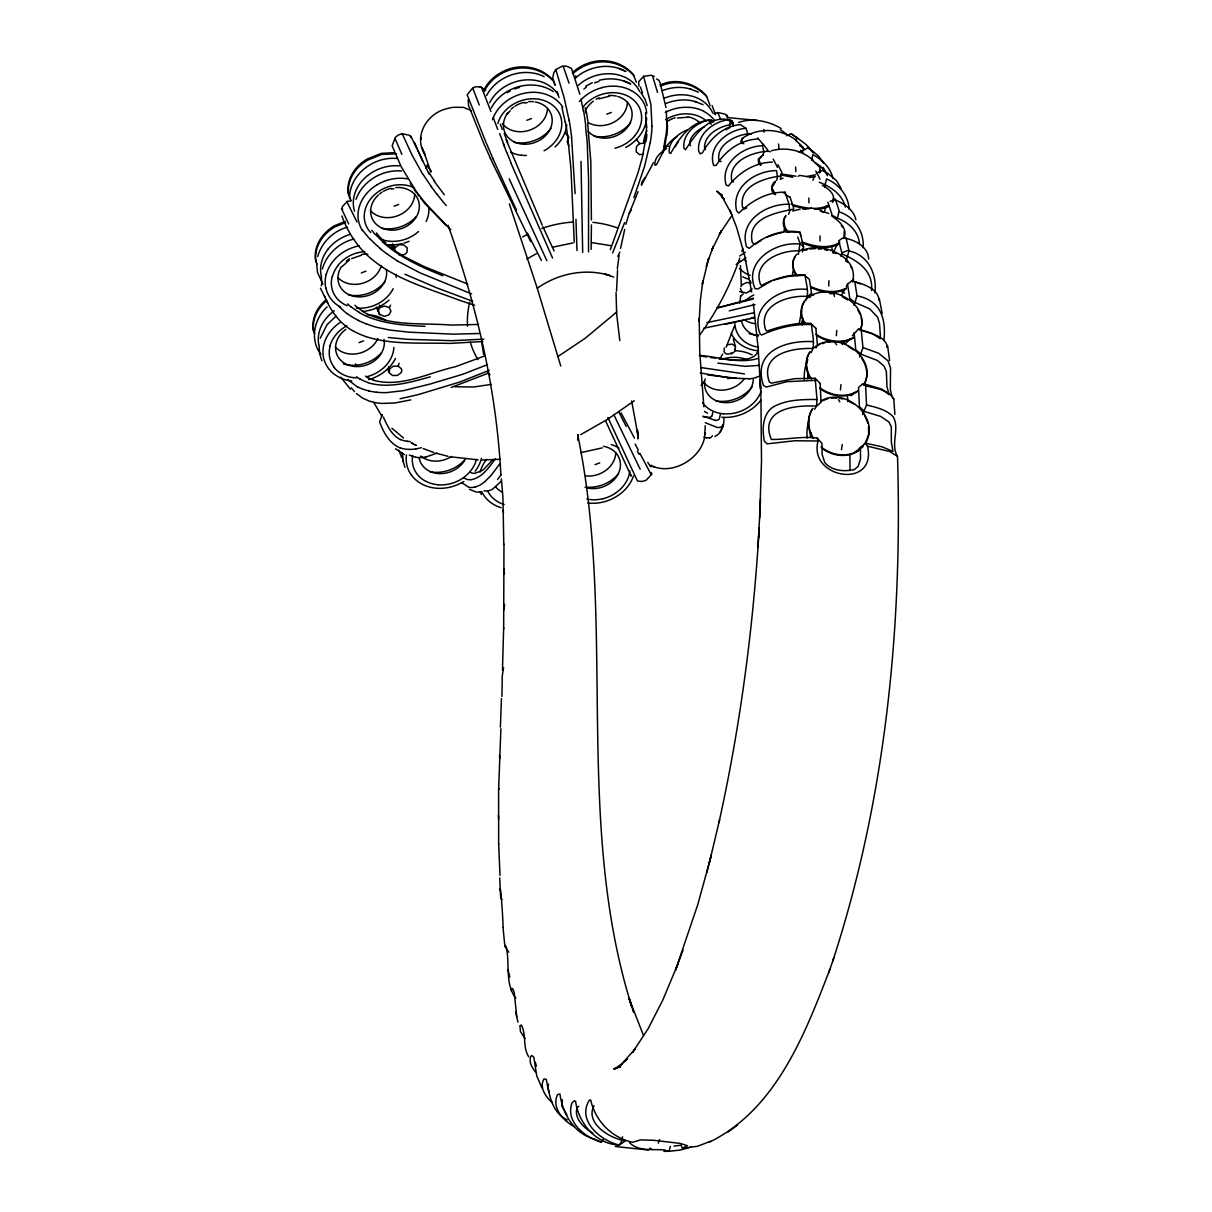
<?xml version="1.0" encoding="UTF-8"?>
<svg xmlns="http://www.w3.org/2000/svg" width="1212" height="1212" viewBox="0 0 1212 1212"><rect width="100%" height="100%" fill="white"/><g stroke="black" fill="none" stroke-linecap="round" stroke-linejoin="round"><path stroke-width="1.5" d="M667.07 125.745L666.994 120.412M712.732 412.444L712.186 415.595M720.61 413.625L719.292 418.958A56.964 14.514 45.1 0 1 715.398 420.428M500.026 875.458L498.647 843.764M820.039 241.036L820.069 235.916M646.42 127.184L645.587 112.761M503.965 544.188L503.662 629.028M591.411 220.008L590.82 161.635L587.714 123.836M607.894 417.458L637.436 480.997L641.951 481.482L646.011 480.331L651.662 474.331L651.495 472.695M395.263 251.717L394.309 245.809M741.305 285.229L740.441 265.519M807.768 378.901L807.843 373.341L808.237 378.341M666.691 122.806L666.342 110.989M802.314 252.005L803.601 247.066L800.011 232.265C781.907 228.265 762.939 236.81 749.183 248.354L746.592 246.763C738.456 221.038 766.363 203.555 789.042 204.267L789.709 211.024L788.679 214.342M498.647 844.416L498.617 789.588L500.889 728.76M711.717 122.503L711.141 120.124C691.158 120.473 679.19 138.047 670.584 153.621L669.206 152.576C668.206 141.713 678.432 133.229 687.674 129.745M704.687 436.32L705.248 425.73M503.647 627.68L502.465 670.145M803.571 248.521L799.617 250.929C781.179 249.657 751.713 261.898 760.636 284.714L761.803 285.274C774.695 278.472 789.163 274.23 804.026 274.806L809.358 279.336L810.464 286.365L811.54 293.501L807.404 296.44C788.27 294.88 756.985 305.182 765.787 330.073L766.863 331.073C780.725 326.437 795.602 322.407 810.677 323.422L811.707 324.634C811.737 333.845 816.009 344.178 811.086 352.662M501.359 478.907L502.935 497.314L503.783 544.143M810.404 432.442L810.328 434.926A20.831 6.09 -83.5 0 0 810.343 437.32M724.261 347.935L724.064 351.844L725.427 353.389L727.367 354.192L731.957 353.556L734.002 352.101L735.29 350.329L735.426 346.42L733.336 339.057M759.666 518.191L761.5 460.984L760.924 397.672M852.248 335.754L858.52 329.058C868.353 333.679 884.745 334.527 887.487 347.117L886.669 347.162M500.389 727.155L501.45 698.597M828.735 285.956L828.932 280.714M651.965 126.472L650.905 104.444L643.617 76.356L651.071 75.235L654.222 76.507M760.121 508.51L760.515 498.889M760.363 502.95L757.97 547.506L759.167 527.917L758.591 537.689M577.957 434.714L577.7 440.168M422.352 148.016L424.988 154.818C412.837 135.911 427.518 112.489 447.804 108.474A26.8 17.271 -25.8 0 1 453.409 107.307L463.332 107.353L471.423 110.656M588.517 251.884L588.593 180.133L587.396 147.652M350.98 200.874L347.253 201.404L347.193 202.328L356.979 222.008M758.136 544.779C751.864 638.224 739.199 731.321 718.898 822.766M863.535 385.264C879.897 357.479 835.098 327.376 813.131 348.526C793.178 347.662 759.757 353.48 769.211 381.719L771.241 383.174L794.633 378.689L815.146 378.265L816.994 399.49L816.524 406.156L814.646 409.232M836.356 335.709L836.734 330.437M591.123 249.399L591.426 224.902M879.17 300.591C878.079 287.895 862.141 283.714 851.778 280.851L847.521 284.108L846.294 286.547M349.571 198.586C349.132 174.467 374.023 156.136 396.991 158.499M802.647 324.513L803.177 318.726M651.253 466.468L651.117 465.06M646.041 141.577L646.314 138.607M799.329 322.74L801.723 310.833M820.266 172.074L819.918 167.453L815.115 162.817M833.401 200.798L833.371 197.98M840.431 389.87L840.992 384.659M840.84 256.262L841.84 252.838L838.734 240.749L842.81 237.976C853.566 238.931 868.489 246.551 868.625 259.02M666.418 136.047L664.464 149.167M503.965 609.803L504.601 604.379M739.774 303.182L740.653 295.955M617.317 268.776L619.09 255.474M622.544 1136.735L622.074 1140.401L619.347 1145.052C596.198 1144.264 578.594 1123.479 575.594 1101.36L574.427 1100.678L572.049 1102.859C565.065 1121.948 584.926 1137.447 601.319 1142.143L603.273 1139.492M645.39 140.759L642.315 157.439L637.891 173.149L610.363 249.657M704.884 434.729L705.172 432.729M841.492 449.667L842.249 444.592M665.464 137.38L663.979 146.47M321.331 285.85L321.831 282.623M617.575 270.215L616.529 291.138M792.572 274.109L793.163 270.564M729.397 128.169L730.412 120.155C709.384 114.186 695.021 134.805 685.477 149.833L683.916 148.061C682.356 133.956 695.809 123.033 708.475 120.049L713.686 122.094M650.208 142.622L644.602 166.317L633.891 197.601M579.866 94.263L571.428 68.311L566.186 66.099L562.565 66.039L555.823 69.569L564.231 98.127L569.14 120.488M498.617 789.588L499.011 788.527M637.785 436.714L638.179 434.85L637.906 438.668L637.482 430.26L637.906 438.668M758.47 349.571L757.273 352.904M468.165 99.702L468.468 105.232L484.558 145.364M719.61 819.706L709.914 860.444L697.764 904.652L675.538 970.115L683.053 950.102M669.539 1150.855L663.934 1151.355L669.13 1151.279L670.281 1146.4M783.725 231.977L784.861 227.295L783.664 220.008L785.937 215.463M706.263 266.625L708.672 258.353L702.339 284.259L702.899 280.942L700.324 300.303L699.142 321.695L699.218 318.635L699.778 352.616L703.839 406.717M763.075 155.166L763.893 151.848L762.53 145.743C742.82 146.258 719.852 163.241 726.094 184.891L728.397 186.012C739.062 172.422 754.652 162.453 772.408 162.135M859.475 243.536C858.429 231.356 848.339 222.19 837.371 218.205L838.931 211.827C854.49 216.63 864.307 231.598 863.186 247.672M704.384 438.365C699.824 459.439 671.509 475.619 651.601 465.681M811.495 160.196L812.873 154.651C822.221 159.605 830.447 167.786 832.977 178.331M795.905 140.834L796.754 137.517L791.027 133.668L786.633 135.759M846.021 237.794L849.006 250.929L846.021 261.186M709.111 863.565L711.277 855.005L706.778 872.579M854.778 281.472L857.005 295.849L854.036 305.394M824.569 186.936L826.584 178.906C838.825 184.209 848.521 195.586 849.142 209.297M776.619 180.346L777.528 177.103L776.513 170.619C755.394 170.574 730.775 187.39 736.654 210.873L738.775 213.145C751.107 201.147 766.984 191.738 785.103 192.208L789.042 204.267M780.27 179.24L781.179 175.937C764.439 177.922 738.547 185.815 742.562 207.176L744.062 209.04L746.683 208.01M379.765 314.802L378.053 311.136L378.583 309.227L380.083 307.5L384.689 306.045L389.31 307.575L390.961 311.257L388.976 314.878L384.234 316.377L379.008 313.938L378.386 309.302M387.552 368.751L389.294 372.811L392.521 375.493L397.4 375.462L401.187 372.629L401.823 370.63L401.43 368.812L398.248 366.115L399.066 363.206M844.052 238.385L844.188 231.431M852.945 281.214L853.596 278.987M861.293 330.482L862.944 347.571L859.656 356.995M741.88 251.535L742.804 248.339M625.862 224.281L629.21 213.176L631.422 209.525M844.476 236.855C847.203 227.629 838.416 220.675 831.78 215.994M809.131 419.746L808.313 422.473A15.453 4.651 -83.1 0 0 807.222 438.047M714.928 436.426C721.504 433.381 724.352 425.291 723.852 418.443M674.887 147.167L678.235 141.668M860.914 329.058L862.02 324.24L861.262 317.211M624.695 229.462L620.559 248.354M858.52 449.197L865.277 443.153L882.154 446.819L893.017 451.47L891.35 442.335L891.305 426.715L888.911 421.958L880.488 416.352L864.504 411.504L859.399 406.581A505.131 135.093 -84.1 0 0 858.505 387.492L863.096 383.553L865.641 385.795L866.535 405.02L862.626 414.595M398.248 366.115L393.233 366.251L389.597 368.978L389.294 372.811M317.695 256.505C321.604 242.385 333.391 230.992 347.465 227.129M322.377 269.003C326.422 254.202 339.148 242.718 353.889 239.022M832.75 961.101C885.73 798.905 902.637 626.377 897.501 456.379L889.653 451.515L867.565 446.198L865.277 443.153M812.934 180.224L814.009 176.997M734.396 326.27L726.109 347.253M824.569 211.07L826.236 206.161M707.641 261.898L713.217 246.733L711.686 250.308L721.488 230.522L719.352 234.234L732.321 214.903M709.096 1142.28C775.847 1109.934 804.859 1034.412 829.856 969.403M828.69 972.751L833.856 957.874M739.744 258.156C730.397 285.562 716.837 311.484 699.824 334.906M658.267 1143.219L659.555 1139.568M798.375 254.368L799.996 243.294L797.708 237.007M624.65 222.538L612.621 252.975M320.195 338.284L327.028 324.68L336.103 316.074M807.798 359.706L805.222 367.448A15.423 4.696 -82.6 0 0 804.313 379.447M678.099 963.479L662.843 999.961L648.299 1028.443L632.482 1052.531L634.952 1049.259L619.347 1066.454L627.543 1058.576L624.528 1061.485M382.356 414.504L379.583 421.731C383.31 432.154 389.37 443.592 400.218 447.94M805.692 300.515C809.783 292.592 805.813 283.472 805.132 275.169L804.026 274.806M809.798 297.652L811.54 293.501M802.526 151.303C806.434 147.243 797.496 143.41 796.178 140.244C780.831 128.184 757.53 126.896 741.699 138.88L741.426 141.319L743.835 143.819M720.049 432.26L723.458 424.245M356.025 199.283C362.6 180.921 382.477 169.286 401.672 170.998M864.55 383.628C868.746 375.538 866.731 365.676 861.793 358.404M860.399 330.194C869.837 304.439 833.053 283.866 811.722 295.198M852.49 281.972C859.732 256.777 822.509 241.279 802.586 250.414M837.083 244.582L833.038 253.126M629.316 213.282L638.057 191.572M617.787 256.429L619.771 252.172M503.556 667.645L502.268 675.796L501.95 696.521M816.055 347.92L817.433 345.132A504.616 134.986 -84.1 0 0 815.843 328.27M832.462 202.404C836.81 195.026 828.114 188.39 822.342 185.315M425.654 168.12L427.321 164.893M845.067 288.956L841.401 295.38M389.31 307.575L390.582 305.166M722.64 354.071L719.701 359.267M865.641 385.795C875.412 388.401 888.048 389.597 893.774 398.884L892.547 398.384M562.323 1099.738L561.777 1106.026L566.898 1114.858M723.185 424.882L721.943 426.442A65.645 15.998 46.8 0 1 717.004 427.397L705.278 422.7M809.813 352.268C804.541 359.737 805.586 369.69 809.616 377.462M819.357 172.937L820.16 169.953M810.04 351.828C804.359 360.07 806.101 371.266 811.555 379.144M864.732 444.44L868.625 434.457L868.534 426.169M804.268 301.864C799.996 307.878 800.344 316.074 803.829 322.362M812.843 408.414C806.904 417.11 807.798 428.897 813.07 437.668M812.601 408.747C806.586 417.398 807.328 429.412 812.767 438.123M864.959 444.107C881.76 418.458 845.703 385.795 820.706 401.127M555.823 69.569L553.808 72.765L552.733 78.038L554.884 85.022M486.557 95.657C496.905 75.72 523.978 66.433 544.143 76.674M491.224 108.171C502.344 86.507 532.841 78.007 553.263 91.551M795.405 256.399C791.315 261.731 792.103 269.246 795.739 274.594M785.755 216.145C781.785 220.675 783.013 227.432 786.694 231.719M739.578 291.577L746.35 293.001L750.667 290.789L752.061 288.789M495.299 458.803C489.042 467.377 482.149 477.846 470.877 479.755M499.768 463.878L491.133 475.346L484.77 481.755M740.835 286.653L742.244 284.668L746.713 282.441L750.925 283.335L750.455 280.926M850.4 338.693L845.309 343.814L843.522 342.375M653.435 162.711L641.406 185.194L641.86 182.33L644.996 177.603M501.359 474.543L497.526 479.528M742.138 139.728L741.108 140.956L741.714 143.546M492.057 460.53L483.012 470.104L474.771 473.422M594.047 1105.662C584.684 1123.191 610.166 1138.871 625.498 1140.81L619.347 1145.052C600.561 1140.886 576.367 1120.342 589.486 1100.057L590.729 1100.132C595.456 1120.994 611.515 1137.689 632.619 1142.28L640.557 1139.886L653.571 1140.28L680.265 1143.416L687.371 1145.688L682.417 1148.249L681.22 1145.491M395.324 247.581L398.793 244.733L403.657 244.839L407.202 247.854L407.096 251.975L405.823 253.641L403.672 254.823L398.657 254.702M548.627 1084.134L547.612 1086.573L549.036 1091.709M783.997 193.587L785.103 192.208M797.011 254.111C790.981 259.792 792.118 269.958 797.557 275.594M701.112 385.461L704.43 381.553M342.572 266.125L349.556 259.838M501.48 480.997L492.966 488.86A65.645 23.513 -74.5 0 1 485.967 491.027L484.027 490.815M854.566 392.415L851.324 395.597L848.552 394.567M506.874 114.428L510.252 110.731M861.611 447.955L863.368 446.167M327.134 306.924C314.09 318.483 309.575 340.042 320.922 354.283M616.741 311.984L585.26 338.224L558.05 356.479M775.438 181.239C771.09 183.921 770.347 190.648 774.074 194.132M578.806 1106.298L577.094 1107.707C573.564 1118.449 584.351 1128.266 592.865 1133.205M622.392 1063.53L614.499 1068.939L618.529 1067.196L613.62 1068.939L617.832 1067.545M643.617 76.356L638.618 81.734L639.012 86.188M643.845 141.122L644.239 143.137L639.663 143.622L637.633 145.182L636.361 147.167L636.209 151.788L639.375 154.575L643.466 154.409M347.253 201.404L342.238 206.767L342.435 210.04M575.336 78.083C588.411 66.418 608.742 62.494 624.528 70.841M634.27 400.763L607.894 419.125L580.684 434.653M775.21 182.194L771.832 187.496L775.574 194.814M854.672 452.227L857.566 450.106M676.857 136.926C665.903 142.637 662.176 154.848 656.343 164.756L654.98 165.256C653.904 157.939 661.04 152.106 666.494 148.561M728.124 1131.993L732.245 1128.978M732.987 1128.417L737.078 1125.433M839.749 242.385C828.478 249.566 813.888 246.354 802.102 242.036M761 240.461L755.273 244.203L752.44 242.915C746.047 218.266 776.21 212.524 793.512 209.191M798.178 176.361L799.632 175.346L808.056 176.77M537.386 288.183C557.262 274.003 583.472 268.382 607.227 274.76L604.833 274.063L610.333 275.685M745.244 252.293L739.714 255.99M746.047 257.914L736.154 264.337M859.414 449.834C847.961 458.151 831.538 455.591 821.054 446.895M809.601 296.364C800.268 301.909 799.041 315.635 805.586 323.771M737.82 263.019L740.487 261.262M858.263 390.597C846.673 398.475 830.69 395.748 819.903 387.779M805.147 149.53L807.631 147.94L812.57 150.97L818.979 156.545L823.599 163.12M859.096 450.288C848.627 457.969 833.447 456.606 823.251 449.152M763.378 154.5L758.454 158.999L760.878 164.65M526.765 259.08L536.431 253.656M854.142 337.042C842.355 344.284 826.887 341.42 815.782 334.224M828.705 205.192C816.994 211.07 803.041 207.676 791.057 204.207M857.96 391.173C846.415 399.142 830.326 396.475 819.6 388.355M846.491 287.971C835.356 294.001 821.812 291.577 810.752 286.593M853.854 337.724C843.082 344.511 828.675 342.708 818.145 336.436M488.694 373.023L451.258 387.431M585.805 86.173L592.32 82.704M761.59 156.545L758.257 160.014L758.788 163.62L760.742 165.423M704.475 126.609C697.657 130.078 689.325 136.123 689.643 144.622L690.734 145.773M815.661 174.816L807.222 176.422M489.269 370.311L459.893 381.992L418.034 394.673L400.081 398.748M820.479 401.475L828.235 398.551M738.593 122.488C752.076 117.488 769.075 121.155 781.164 128.517M351.647 258.626L361.373 255.247M846.218 288.759C835.219 294.774 821.281 292.834 810.555 287.199M710.702 1141.204L697.461 1146.294L682.417 1148.249M771.18 281.093L757.909 288.91L755.076 288.729C743.289 261.883 775.074 241.4 799.269 244.006M817.327 345.481L819.691 344.39M760.272 375.735L755.803 377.523M816.343 173.225L822.448 170.422L827.811 173.346L836.447 180.558L841.022 188.254M436.82 453.197L426.276 456.894M487.466 364.63L463.09 374.175L430.457 383.946L403.505 390.658L386.249 392.643A71.72 40.723 -24.2 0 1 376.25 392.173M743.244 138.274L741.699 138.88M839.325 243.915C827.644 249.778 813.434 248.021 801.905 242.703M811.495 295.713L813.797 294.743M767.302 236.931L777.271 233.658M659.995 85.188C675.614 77.326 694.87 82.977 706.293 95.566L710.096 105.52M660.419 86.31C676.038 78.447 695.294 84.098 706.717 96.687M345.147 221.478L334.603 225.705A37.814 31.679 -20.5 0 0 315.635 260.747L316.983 264.065M345.556 222.599L335.012 226.826A37.814 31.679 -20.5 0 0 316.044 261.868M841.84 252.838L848.37 250.278M830.099 201.313L834.947 199.783C843.916 203.586 853.793 209.57 855.884 219.872M526.856 120.291L531.477 118.549M606.742 114.201L611.378 112.443M394.021 206.207L398.642 204.449M361.312 272.942L365.933 271.185M358.994 342.648L363.615 340.89M753.546 298.152L716.868 308.03L753.122 299.091M727.927 378.72L731.018 377.553M595.092 464.635L599.728 462.878M485.164 355.767L455.53 366.691C429.033 372.463 401.066 388.173 373.22 380.159M758.439 358.328C739.168 364.342 718.671 356.722 699.309 355.404M792.724 210.994L800.072 209.191M773.483 280.154L788.103 276.442L805.132 275.169M599.122 98.793L609.591 96.157M475.089 487.118L479.346 485.451A71.72 27.785 -74.3 0 0 484.785 481.588M713.989 113.837L717.807 112.564L724.837 113.989L727.033 116.291M411.429 137.547L409.217 135.214L402.187 133.729L398.354 134.986L395.43 137.229L392.127 145.788L401.127 166.605L416.004 191.072A65.645 16.059 46.8 0 0 426.306 204.146L448.758 227.75M662.903 90.415C671.872 87.067 682.129 86.234 691.294 89.355M665.812 103.49C675.311 99.793 686.204 98.49 695.961 101.869M822.13 343.678L824.948 342.784M749.819 318.589L753.925 317.302M690.825 1147.158L680.523 1150.006L669.13 1151.279M552.46 247.233L573.109 242.9M780.786 178.921L783.043 178.27M844.688 292.956L842.052 292.016M800.268 151.379L803.904 150.318M754.985 304.606L729.291 310.833M754.576 317.771L703.702 328.225M430.305 376.841C410.262 382.356 388.552 388.9 367.842 382.674M730.412 120.155L732.275 121.245L733.336 125.594L732.275 121.245L727.776 119.746C712.792 122.139 696.915 134.456 698.642 151L700.097 153.818L702.384 152.939C710.202 138.456 723.291 126.215 740.32 124.594L746.016 128.305L747.774 133.911L751.213 134.093M828.326 206.843L819.842 209.297L814.6 209.191M753.819 312.787L706.808 322.65M744.229 320.104L747.107 319.347M602.273 447.879L580.866 452.637M410.762 399.915L394.854 402.99L381.704 403.445A65.645 35.784 -25.3 0 1 368.933 400.93L362.6 398.097L356.464 393.552M738.153 321.559L742.714 320.468M810.207 208.449L811.676 208.116M599.334 80.28C609.818 77.553 621.165 78.825 630.71 83.976L623.604 80.992M809.389 177.573L815.343 176.573M725.185 324.271L736.29 321.953M391.521 189.148L393.885 188.678M491.436 384.386L473.377 386.992L454.53 386.719M524.584 103.081L527.341 102.535M759.5 365.357L745.304 366.327L717.868 363.115M620.514 1066.787L617.287 1067.408L620.165 1066.893M778.74 233.28L781.74 232.689M746.016 128.305C728.23 129.517 707.141 146.061 713.671 165.438L716.14 165.393C725.215 150.985 739.881 139.956 757.333 139.047M804.647 250.217L807.01 249.793M771.226 150.818C785.8 146.728 802.147 150.121 813.343 160.469M709.974 417.398L703.263 416.807M482.77 341.511L449.758 343.42C421.943 342.451 393.006 345.238 366.039 336.648M677.402 118.034L687.598 117.216M681.008 1145.234L674.023 1146.082M747.774 133.911C734.699 135.365 714.868 145.728 719.277 161.378L721.064 161.514M767.423 151.333C751.637 152.076 727.639 161.802 731.851 180.982L733.502 181.997M809.752 248.99L815.373 248.611M415.898 448.985L409.626 449.516M483.8 339.148L452.121 340.693L407.414 339.315L388.31 337.497M480.528 492.042L476.089 491.996L469.498 489.36M727.548 344.708L732.29 344.102L735.426 346.42M786.285 232.068L798.39 231.977M728.2 128.669L726.67 128.624L726.458 130.017M500.45 459.272L482.24 459.984M749.016 378.765L730.457 378.068L700.278 372.948M808.722 208.782L802.783 209.085M479.301 333.497L452.879 334.164L408.792 332.149L389.916 330.073L376.78 327.331A71.72 38.557 2.7 0 1 366.312 323.846M394.294 152.697L381.371 153.348L367.312 158.969A37.814 31.679 -20.5 0 0 348.344 194.011L351.056 200.662M396.566 153.727L381.78 154.454L367.736 160.09A37.814 31.679 -20.5 0 0 348.768 195.132M478.498 324.452L451.455 325.089C422.488 322.695 390.476 326.922 363.933 312.181M831.114 398.021L836.841 398.142M807.343 289.486C781.998 286.168 748.971 305.106 760.091 333.951L761.59 335.042C777.059 327.952 794.33 323.649 811.707 324.634M827.781 342.284L830.644 342.178M709.384 437.82L706.46 437.699M813.343 341.663C786.573 339.981 751.758 350.965 763.469 385.461L766.378 387.067L786.77 381.689L816.085 380.326M798.875 152.303L800.329 152.288M796.072 176.24L780.892 173.907M816.994 399.49C802.102 399.46 786.164 399.551 772.892 407.141C762.287 414.519 762.106 429.73 764.348 441.198L767.06 443.85L794.845 440.744L818.039 441.017C807.995 478.679 877.124 489.89 867.565 446.198M818.221 249.021L821.327 249.051M490.936 111.413L481.482 87.34L476.331 86.628L472.801 87.809L467.181 94.794L486.27 143.183M665.1 1149.976C653.223 1148.87 638.709 1151.885 629.467 1142.658M410.232 441.532L407.05 441.38M736.805 378.386L707.52 374.902M860.459 447.395L860.55 458.742L858.187 466.317L854.308 469.605C844.325 471.832 831.705 470.953 824.781 462.529L822.1 454.379L822.024 443.456L817.236 438.108C801.95 436.032 786.285 439.698 771.317 439.441C758.712 408.792 795.829 404.778 816.524 406.156L821.009 402.369A508.192 135.759 -84.1 0 0 820.145 383.371M648.284 1150.036L615.302 1146.491M478.225 459.863L450.213 456.757M897.501 456.379C890.017 444.456 900.213 428.593 893.123 416.67C886.199 409.474 875.882 407.247 866.535 405.02M591.547 242.582L610.893 245.672M425.139 326.361C402.732 325.331 379.189 323.801 359.191 312.59M715.338 420.352L702.99 416.155M744.471 373.917L700.672 367.524M727.109 117.519L757.076 120.427M376.174 392.264L368.63 391.022M710.429 357.479L715.428 358.146M718.761 358.585C730.26 359.661 743.214 362.509 753.849 356.434A50.798 21.074 22 0 0 757.303 352.904M701.278 356.176L706.763 356.964M830.584 293.228L833.614 293.713M792.784 177.285L780.695 174.922M839.931 398.339L842.931 398.93M805.753 208.752L793.724 206.04M415.761 457.318L409.323 455.121M863.096 383.553L881.806 389.113L889.078 394.612L886.972 386.87L886.381 371.478L883.972 366.039L877.352 360.434L861.02 354.222L855.748 349.632A500.95 134.184 -84.1 0 0 854.096 332.694M820.145 247.99L821.615 248.324M448.092 456.333L435.956 453.152M858.52 329.058L871.958 333.406L880.124 338.709M862.944 347.571L878.564 353.207L888.002 360.858L890.547 367.978L890.335 389.703L892.002 396.809M824.357 249.49L827.326 250.339M857.005 295.849C880.427 300.212 886.396 318.544 883.851 340.375M767.135 150.879L770.12 151.788M474.665 305.318L459.09 300.137C432.911 290.153 405.278 282.305 381.674 266.655M851.778 280.851L860.475 283.896M820.024 210.615L828.856 213.479M472.619 301.273L436.244 287.668L404.914 274.215M433.881 452.515L423.139 448.531M607.818 274.942L613.681 277.139M595.592 1139.431C574.185 1134.235 562.807 1114.283 559.899 1093.891L557.505 1094.603C551.43 1107.647 563.125 1120.842 574.23 1126.569M471.619 293.91L419.958 272.821L397.188 260.868M849.006 250.929C868.459 255.111 877.17 274.276 874.912 292.789M690.143 88.915L698.37 92.173M694.809 101.414L703.036 104.671M366.206 323.937L358.313 320.529M467.817 284.108L423.897 266.458L404.353 256.717M404.369 454.606L395.491 448.758M442.804 275.73C421.367 267.125 399.733 257.474 382.431 241.794M618.938 68.493L626.028 71.478M833.174 252.384L835.992 253.581M848.536 401.217L854.066 404.05M719.443 193.784L722.443 195.132M819.236 182.224C830.659 186.648 842.385 194.344 845.34 207.07M820.751 211.146L823.584 212.464M802.95 147.516L799.602 145.455M842.31 296.834L847.673 299.879M727.776 119.746L732.684 122.382L729.988 124.745C718.595 126.851 704.46 134.79 704.505 147.743L705.535 149.682M400.505 439.638C391.597 435.335 387.264 425.579 383.356 417.064M413.095 443.774L411.156 442.744L416.322 445.455L414.383 444.44M848.203 346.48L853.445 349.768M653.101 466.438L654.01 466.923M656.616 79.007L658.858 80.234L660.146 83.067L665.979 107.52M357.495 387.007L347.556 379.462M711.141 120.124L713.05 121.2M831.614 214.948L837.371 218.205M469.892 472.044L471.377 472.816A55.373 21.225 -76 0 0 474.786 473.347M813.07 161.135L820.539 166.377L826.902 173.77M352.48 330.588C340.224 323.725 331.543 311.893 325.907 299.243M721.079 194.375L718.11 192.572L721.11 194.541M403.248 256.096L394.885 250.626M360.176 379.295L356.586 376.796M367.751 377.659L365.509 376.159M567.216 1119.903C551.384 1112.252 549.415 1094.451 546.233 1079.362L543.976 1078.892C538.901 1087.255 545.93 1097.375 552.52 1102.708M796.754 137.517L806.238 144.667L811.813 151.409M785.406 194.511L789.633 197.283M841.734 253.793C857.566 260.519 873.458 270.655 871.549 290.501M463.711 477.725L466.12 479.073A64.63 25.043 -73.5 0 0 470.907 479.604M480.255 86.703L485.8 90.506M791.027 133.668L798.011 138.713M829.387 292.971L830.781 293.971M403.46 437.941L391.961 428.29M780.483 129.729L786.315 133.987M387.522 254.384L380.28 248.778M717.807 112.564L720.761 119.564M346.768 313.575L338.678 306.288M799.996 145.379L804.117 148.773M392.521 248.884L387.204 244.597M719.655 193.481L716.777 191.178L721.337 195.132M633.785 75.644C620.499 60.297 597.592 57.752 580.457 68.084A37.814 31.679 -20.5 0 0 572.731 73.735M553.475 80.628C540.188 65.281 517.282 62.736 500.147 73.068A37.814 31.679 -20.5 0 0 483.649 90.612M351.268 307.257L347.586 303.939M358.267 308.302L354.919 305.272M731.078 352.753L731.957 353.556M448.425 227.492L450.758 229.613M788.542 232.34L784.694 227.159M446.183 225.432L425.079 203.752A56.964 14.983 45.4 0 1 423.109 201.237M810.677 323.422L815.827 328.285M350.45 389.188L340.814 377.235M461.696 482.543L468.408 487.103A74.053 28.27 -72.8 0 0 475.119 486.966M508.767 952.177L504.889 946.345L503.01 927.498M815.146 378.265L820.13 383.401M799.996 243.294L803.601 247.066M845.688 260.216L847.582 262.262M718.595 192.572L724.125 199.359L721.867 196.329L731.275 213.448L729.806 209.994L736.563 227.265L744.471 254.975L751.652 292.062M369.645 238.84L362.115 229.765M515.842 998.218C504.54 983.932 510.191 963.192 506.146 946.542L505.056 945.284L504.889 946.345M525.054 1038.487L520.463 1031.563L519.918 1025.746L521.387 1025.049C526.569 1034.775 522.448 1047.244 528.78 1056.879M446.304 205.585L444.38 203.389A71.72 18.528 48.5 0 1 437.047 194.208M380.432 237.931L376.432 232.916M375.144 234.477L371.751 230.341M402.187 133.729L411.989 154.954L422.655 174.164M351.283 387.84L354.434 391.552M431.26 171.286L427.76 166.695M444.319 194.768L434.017 181.058M835.326 343.132L836.644 344.784M636.558 139.441L639.663 143.622M564.959 132.608L568.913 137.335L567.125 141.653L568.867 145.864M650.132 465.908L647.753 462.408M436.865 194.208L431.169 186.693M841.355 225.583L842.643 227.311M535.356 1071.756C531.917 1067.666 528.659 1061.803 530.765 1056.394L531.765 1055.516L533.825 1057.182L536.719 1075.832L542.022 1088.058M503.556 512.434L502.722 510.161M502.041 899.607L500.677 897.35L499.708 877.912M857.854 310.333L860.475 314.711M416.519 192.859L414.216 189.572M640.875 92.566L645.117 99.46L647.178 105.626M479.634 491.739L481.482 494.451M750.137 290.001L750.667 290.789M378.053 311.136L376.326 307M412.141 186.406L413.156 187.966M381.78 416.064L373.766 402.399M708.475 120.049L711.171 124.306M650.268 472.862L639.845 453.243M355.48 363.858L356.919 366.221M410.262 183.36L411.171 184.86M322.907 284.153L317.483 272.397L316.665 263.64M850.748 266.382L851.96 268.413M541.431 260.504L527.387 232.992M428.169 172.043L410.807 136.077M327.725 302.985L320.422 288.138M428.351 172.831L429.154 174.27M414.443 142.425L417.17 148.394M348.647 223.902L341.466 208.479M634.437 438.062L621.074 412.837M637.376 451.243L639.042 454.333M838.568 399.627L839.749 401.899M546.854 260.656L509.207 178.891M626.256 426.533L618.665 411.625M712.126 105.596L715.534 114.701M635.194 444.062L638.285 450.182M401.748 457.727L398.824 450.167M613.711 414.443L640.178 469.241M530.659 241.582L490.269 158.211M605.742 421.215L631.21 476.18L630.361 473.983M726.836 114.928L727.988 117.715M516.418 210.009L492.89 158.636M643.496 1035.502L628.786 997.764L633.74 1012.384L632.558 1008.96M401.839 154.348L395.021 138.41M864.489 415.201L867.974 423.291M652.51 75.917L657.525 92.37M740.396 288.653L741.971 292.122M542.885 226.705L554.096 251.005M388.582 366.721L389.597 368.978M422.776 161.484L417.867 150.03M552.566 258.095L511.176 163.635M542.234 225.144L506.116 139.638M575.715 75.841L576.442 77.538M563.353 66.675L569.004 83.173M314.665 333.785L313.317 330.452A37.814 31.679 -20.5 0 1 325.998 299.803M506.722 152.576L503.238 143.713M509.813 977.054L507.934 969.539M479.225 104.929L472.938 88.627M324.468 295.88L325.119 297.576M636.315 82.28L633.376 74.538C620.089 59.176 597.168 56.646 580.048 66.963A37.814 31.679 -20.5 0 0 572.322 72.614M555.157 85.052L553.899 81.749C540.613 66.402 517.691 63.857 500.571 74.174A37.814 31.679 -20.5 0 0 484.073 91.733M497.723 129.411L493.299 117.715M502.268 129.457L500.329 124.139M424.018 152.288L430.881 172.149M536.416 1066.105L535.31 1062.182M509.358 203.904L537.174 287.986L560.747 366.024M628.786 997.764L631.725 1006.475C573.382 821.069 616.787 623.104 577.669 434.653M640.451 86.961L642.496 93.127M557.035 91.43L559.005 97.536M448.107 225.341C476.589 305.772 496.556 389.491 500.859 474.922M321.877 360.767L319.726 354.071L319.044 345.299M402.293 453.03L403.02 461.121L404.944 467.317M379.432 305.121L380.083 307.5M817.236 438.108L818.039 441.017M341.89 215.948C347.435 231.462 356.661 245.885 369.024 256.883A65.645 27.103 25.5 0 0 381.75 266.625M561.959 107.701L565.292 122.291M511.358 990.855L511.494 988.401L512.782 988.719L514.206 992.416L516.751 1016.595M483.649 354.48L481.422 340.845M393.445 249.021L392.627 243.809M515.645 1012.035L517.948 1022.186M631.664 400.96L637.648 433.714M581.063 99.263L583.411 111.368M879.306 298.849L882.23 313.62M800.011 232.265L800.647 235.552M585.169 107.701L586.169 113.201M831.75 247.309L832.114 249.217A16.104 4.939 -80.3 0 0 834.114 252.202M889.608 360.54L887.548 345.556M847.521 284.108L849.763 298.364L855.217 302.545L869.716 308.893L877.67 317.18L879.533 323.452L880.412 336.815M619.802 340.617L616.681 314.226L616.044 292.516M567.64 136.092L570.988 169.195L574.246 242.036M735.093 348.844L735.29 350.329M402.369 456.303L402.581 457.878M402.793 459.515L403.02 461.121M420.746 137.259L421.034 139.425M763.696 129.502L764.03 132.108M753.394 303.939L758.121 347.874L760.606 389.007L760.227 380.447M503.116 927.165C502.586 914.136 501.889 901.304 500.253 888.487L500.344 890.668M571.549 137.032L575.094 193.647M321.635 281.396L321.331 276.139M585.517 126.412L586.472 135.805M498.647 819.145L498.359 815.146M646.147 120.882L646.617 127.215M778.589 144.031L778.968 148.319M499.495 755.364L499.738 758.454M893.774 398.884L894.88 414.413M576.988 250.581L575.958 219.357M504.116 568.792L504.419 573.973M795.587 166.998L795.845 171.634M760.212 379.826L760.924 396.46M581.018 161.363L582.669 252.369M811.055 432.987L811.161 436.759M808.843 197.995L808.965 202.904M313.726 331.573A37.814 31.679 -20.5 0 1 326.407 300.909M489.996 374.781A103.914 87.052 -20.5 0 1 487.875 372.629M477.952 359.631A103.914 87.052 -20.5 0 1 470.286 342.163M467.514 326.164A103.914 87.052 -20.5 0 1 469.741 302.121M522.584 236.961A103.914 87.052 -20.5 0 1 527.235 234.537M541.779 228.432A103.914 87.052 -20.5 0 1 572.443 222.069M592.895 222.341A103.914 87.052 -20.5 0 1 617.029 227.78M651.177 466.302A56.964 2.909 64.5 0 1 650.299 466.241M651.617 474.24A65.645 2.515 66.1 0 1 650.465 473.301M712.126 415.549A50.798 12.877 43.6 0 1 710.05 417.473M711.292 437.138A74.053 16.074 48.3 0 1 709.505 437.956M712.353 435.653A74.053 16.074 48.3 0 1 712.08 436.214M706.581 437.85A71.72 15.271 46.9 0 1 703.717 437.108M755.924 377.599A71.72 27.497 25.8 0 1 749.152 378.871M667.479 125.26A64.63 22.71 -72.3 0 1 666.858 135.668M646.799 134.244A50.798 16.271 -76.8 0 1 646.557 138.38M646.511 127.063A56.964 19.422 -76 0 1 645.496 140.683M652.041 126.396A65.645 23.467 -74.5 0 1 650.283 142.592M666.994 122.488A74.053 26.906 -72.2 0 1 665.782 137.153M664.146 146.379A71.72 24.528 -72.8 0 1 662.858 152.576M586.396 111.943A64.63 10.953 87.2 0 1 588.032 122.836M565.337 122.003A56.964 8.696 83.8 0 1 567.716 135.926M569.185 120.306A65.645 11.317 85.1 0 1 571.61 136.926M583.593 110.58A74.053 13.499 87.2 0 1 585.744 125.851M586.608 135.593A71.72 11.393 86.8 0 1 587.547 147.591M507.661 142.501A64.63 2.651 68.2 0 1 504.207 133.396M490.527 158.499A56.964 3.378 64.8 0 1 484.952 145.985M493.102 158.908A65.645 2.56 66.1 0 1 486.663 143.895M504.601 146.349A74.053 2.06 68.2 0 1 499.662 133.593M511.343 163.62A71.72 3.727 67.8 0 1 507.07 153M434.714 181.315A64.63 16.029 48.9 0 1 428.927 172.468M422.079 199.98A56.964 14.983 45.4 0 1 420.625 198.162M419.246 196.374A56.964 14.983 45.4 0 1 417.943 194.632M431.623 186.83A74.053 17.438 49 0 1 423.185 174.467M382.916 241.733A64.63 27.149 27.7 0 1 375.659 234.507M386.037 243.157A55.373 24.634 25.9 0 1 380.81 237.931M380.629 248.718A74.053 30.239 27.9 0 1 370.039 238.855M397.309 260.777A71.72 30.755 27.2 0 1 387.658 254.323M359.54 312.408A64.63 34.3 3.4 0 1 351.616 307.151M364.191 312.06A55.373 30.391 1.1 0 1 358.51 308.212M366.1 336.603A65.645 34.027 1.2 0 1 352.54 330.558M358.57 320.392A74.053 38.557 3.7 0 1 347.026 313.499M368.054 382.462A64.63 36.421 -23.4 0 1 360.358 379.159M373.387 379.992A55.373 31.754 -26.1 0 1 367.887 377.553M368.796 390.84A74.053 41.087 -22.9 0 1 357.646 386.886M407.171 441.168A64.63 33.178 -49.9 0 1 400.566 439.547M426.291 456.848A65.645 32.088 -51.3 0 1 415.792 457.288M409.717 449.364A74.053 37.481 -49.2 0 1 400.263 447.864M421.276 447.667A71.72 36.951 -50.7 0 1 415.943 448.879M734.836 323.483A32.951 27.603 -20.5 0 0 748.152 343.905A33.057 27.694 -20.5 0 0 758.5 347.193M745.016 300.97A32.951 27.603 -20.5 0 1 753.849 294.94M731.215 333.482A38.784 32.482 -20.5 0 0 744.213 346.753A38.905 32.588 -20.5 0 0 758.288 350.844M740.547 296.228A38.784 32.482 -20.5 0 1 743.274 293.925M758.409 335.966A24.846 20.816 -20.5 0 1 741.547 321.044M749.167 333.694A33.057 27.694 -20.5 0 0 755.424 334.876A33.042 27.679 -20.5 0 0 758.682 335.027M755.576 323.695A24.846 20.816 -20.5 0 1 744.395 319.741M389.067 300.031A38.769 32.482 -20.5 0 1 370.054 310.166A38.905 32.588 -20.5 0 1 362.312 311.469M340.633 307.151A38.769 32.482 -20.5 0 1 325.876 287.956M396.127 274.397A33.057 27.694 -20.5 0 1 396.203 277.26M393.188 288.698A33.057 27.694 -20.5 0 1 356.373 308.03M347.193 305.742A33.057 27.694 -20.5 0 1 332.179 276.594M337.739 265.625A33.057 27.694 -20.5 0 1 358.04 252.626M325.74 287.85A38.905 32.588 -20.5 0 1 326.149 274.397M326.255 274.503A38.89 32.588 -20.5 0 1 332.755 261.671A38.769 32.482 -20.5 0 1 356.601 246.4A38.89 32.588 -20.5 0 1 359.237 245.763M332.391 276.578A33.042 27.679 -20.5 0 1 337.906 265.67M358.237 252.657A33.042 27.679 -20.5 0 1 364.812 251.551M386.34 269.67A24.846 20.816 -20.5 0 1 357.495 296.819A24.846 20.816 -20.5 0 1 341.602 266.428M346.359 261.11A24.846 20.816 -20.5 0 1 349.42 258.838M361.494 254.444A24.846 20.816 -20.5 0 1 367.842 254.338M409.095 241.309A38.769 32.482 -20.5 0 1 403.929 243.127M402.172 243.582A38.769 32.482 -20.5 0 1 387.931 244.703M362.509 230.598A38.769 32.482 -20.5 0 1 358.858 208.297A38.905 32.588 -20.5 0 1 376.508 185.118M376.508 185.148A38.769 32.482 -20.5 0 1 404.157 178.406A38.89 32.588 -20.5 0 1 407.868 178.906M428.851 207.888A32.951 27.603 -20.5 0 1 426.124 221.508M418.473 231.553A32.951 27.603 -20.5 0 1 380.492 239.097M370.675 232.522A32.951 27.603 -20.5 0 1 372.932 196.283A32.951 27.603 -20.5 0 1 414.08 187.633M395.839 187.542A24.846 20.816 -20.5 0 1 418.307 212.645A24.846 20.816 -20.5 0 1 382.083 228.114A24.846 20.816 -20.5 0 1 378.371 194.996M379.568 193.965A24.846 20.816 -20.5 0 1 382.144 192.102M383.507 191.284A24.846 20.816 -20.5 0 1 391.052 188.299M555.051 146.985A38.769 32.482 -20.5 0 0 565.777 129.957A38.89 32.572 -20.5 0 0 566.746 124.866M492.451 119.776A38.769 32.482 -20.5 0 1 508.298 99.884A38.905 32.588 -20.5 0 1 522.705 93.612A38.89 32.572 -20.5 0 1 538.022 92.521M538.158 92.612A38.769 32.482 -20.5 0 1 560.898 104.52A38.89 32.572 -20.5 0 1 562.807 107.217M497.874 123.488A33.042 27.679 -20.5 0 1 548.263 102.338A33.042 27.679 -20.5 0 1 546.839 149.121A33.057 27.694 -20.5 0 1 544.037 150.773M521.418 155.318A33.042 27.679 -20.5 0 1 510.388 151.985M526.387 155.469A33.057 27.694 -20.5 0 1 521.493 155.242M535.219 101.944A24.846 20.801 -20.5 0 1 550.157 129.139A24.846 20.801 -20.5 0 1 515.751 142.546A24.846 20.801 -20.5 0 1 508.025 112.549M511.206 109.095A24.846 20.801 -20.5 0 1 513.661 107.095M514.979 106.186A24.846 20.801 -20.5 0 1 523.887 102.384M528.674 101.626A24.846 20.801 -20.5 0 1 533.386 101.702M625.68 147.47A38.769 32.482 -20.5 0 0 639.3 136.183A38.89 32.572 -20.5 0 0 645.799 123.351A38.89 32.588 -20.5 0 0 646.693 118.246M579.321 101.581A38.769 32.482 -20.5 0 1 602.016 87.673M631.467 90.688A38.769 32.482 -20.5 0 1 646.223 109.898A38.89 32.588 -20.5 0 1 646.693 113.186M583.169 106.898A33.057 27.694 -20.5 0 1 622.862 94.097A33.057 27.694 -20.5 0 1 640.8 124.291A33.042 27.679 -20.5 0 1 635.285 135.199M635.255 135.244A33.057 27.694 -20.5 0 1 614.954 148.243M601.909 87.567A38.89 32.588 -20.5 0 1 631.376 90.582M617.832 96.49A24.846 20.801 -20.5 0 1 626.649 128.26A24.846 20.801 -20.5 0 1 588.062 131.35M585.532 110.277A24.846 20.801 -20.5 0 1 593.304 101.172M596.259 99.263A24.846 20.801 -20.5 0 1 599.183 97.824M608.56 95.536A24.846 20.801 -20.5 0 1 616.363 96.096M643.723 142.031A38.784 32.482 -20.5 0 1 644.496 137.32A38.905 32.588 -20.5 0 1 646.905 130.669M665.297 112.398A38.784 32.482 -20.5 0 1 689.779 107.444M665.63 119.67A32.936 27.588 -20.5 0 1 689.128 113.943A33.057 27.694 -20.5 0 1 706.081 120.67M689.946 107.368A38.905 32.588 -20.5 0 1 704.051 111.398M703.884 111.459A38.89 32.588 -20.5 0 1 714.338 120.291M667.797 121.139A24.846 20.801 -20.5 0 1 675.16 117.746M688.037 116.897A24.846 20.801 -20.5 0 1 700.491 123.518M748.94 279.275A38.769 32.482 -20.5 0 1 742.759 276.76M750.107 275.427A32.936 27.603 -20.5 0 1 739.471 268.443M746.107 261.171A24.846 20.801 -20.5 0 1 744.107 259.232M761.227 391.234A33.057 27.694 -20.5 0 1 747.077 408.065A32.936 27.588 -20.5 0 1 723.625 413.762M723.473 413.822A33.057 27.694 -20.5 0 1 702.566 402.884M760.848 400.248A38.89 32.572 -20.5 0 1 749.47 410.489A38.769 32.466 -20.5 0 1 721.837 417.231M707.566 413.216A38.89 32.572 -20.5 0 1 704.52 411.413M734.533 350.768A38.769 32.466 -20.5 0 1 738.063 350.935A38.905 32.588 -20.5 0 1 752.137 354.949M722.322 359.222A32.936 27.588 -20.5 0 1 746.607 359.57M753.273 379.598A24.846 20.816 -20.5 0 1 725.685 402.672A24.846 20.816 -20.5 0 1 705.172 378.901M633.543 475.846A38.799 32.512 -20.5 0 1 617.665 495.753A38.905 32.588 -20.5 0 1 587.775 503.025M615.135 493.39A32.936 27.588 -20.5 0 0 629.028 475.165A33.042 27.679 -20.5 0 0 629.861 470.832M602.879 498.708A32.936 27.588 -20.5 0 1 586.881 499.086M615.06 493.481A33.042 27.679 -20.5 0 1 602.818 498.799M611.242 444.531A33.042 27.679 -20.5 0 1 618.893 448.092M603.455 446.289A24.846 20.816 -20.5 0 1 618.65 472.953A24.846 20.816 -20.5 0 1 585.108 487.3M501.177 507.722A38.89 32.572 -20.5 0 1 494.511 504.95A38.769 32.466 -20.5 0 1 481.679 491.557M480.103 472.165A38.89 32.572 -20.5 0 1 486.603 459.318M504.162 504.48A33.042 27.679 -20.5 0 1 487.527 490.693M501.95 491.996A24.846 20.816 -20.5 0 1 495.466 486.618M463.817 481.452A38.799 32.512 -20.5 0 1 436.168 488.194A38.905 32.588 -20.5 0 1 422.064 484.164A38.89 32.588 -20.5 0 1 411.625 475.346M411.58 475.331A38.799 32.512 -20.5 0 1 406.459 454.864M476.437 459.333A33.057 27.694 -20.5 0 1 437.82 484.785M425.791 481.346A33.057 27.694 -20.5 0 1 412.686 455.5M437.956 484.739A33.057 27.694 -20.5 0 1 425.973 481.315M481.467 458.318A38.905 32.588 -20.5 0 1 475.18 471.21M465.029 459.621A24.846 20.816 -20.5 0 1 439.562 473.634A24.846 20.816 -20.5 0 1 419.185 458.166M395.506 358.419A38.769 32.482 -20.5 0 1 381.553 373.75A38.905 32.588 -20.5 0 1 368.66 379.629M351.722 381.007A38.769 32.482 -20.5 0 1 328.997 369.115A38.905 32.588 -20.5 0 1 323.437 357.161A38.89 32.572 -20.5 0 1 324.074 343.678A38.769 32.466 -20.5 0 1 340.42 322.256M386.022 320.513A38.769 32.482 -20.5 0 0 370.281 314.953A38.89 32.572 -20.5 0 0 367.221 314.726M393.87 347.405A33.042 27.679 -20.5 0 1 392.915 353.177A32.936 27.603 -20.5 0 1 366.812 376.705M353.556 377.659A33.042 27.679 -20.5 0 1 334.164 367.509M330.012 345.829A33.042 27.679 -20.5 0 1 346.829 325.831M334.345 367.463A33.057 27.694 -20.5 0 1 330.179 345.814M356.934 377.796A32.936 27.603 -20.5 0 1 353.707 377.568M384.022 339.375A24.846 20.816 -20.5 0 1 367.524 364.645A24.846 20.816 -20.5 0 1 338.193 357.025A24.846 20.816 -20.5 0 1 345.784 329.437M318.756 344.662A38.89 32.572 -20.5 0 1 319.407 331.179A38.769 32.466 -20.5 0 1 334.27 310.772M381.25 353.01A32.951 27.603 -20.5 0 1 343.254 363.888M377.871 338.451A24.846 20.816 -20.5 0 1 358.131 353.525A24.846 20.816 -20.5 0 1 335.451 347.086M430.093 471.801A33.057 27.694 -20.5 0 0 433.275 472.225A32.936 27.588 -20.5 0 0 456.772 466.499A33.042 27.679 -20.5 0 0 464.378 460.242M451.425 456.5A24.846 20.816 -20.5 0 1 420.746 456.06M618.332 473.892A32.936 27.588 -20.5 0 1 586.744 487.209M615.772 453A24.846 20.816 -20.5 0 1 585.835 475.952M752.091 386.825A33.042 27.679 -20.5 0 1 742.426 395.536A32.936 27.588 -20.5 0 1 731.048 400.308A33.042 27.679 -20.5 0 1 718.837 401.278A32.936 27.588 -20.5 0 1 715.762 400.824M744.032 379.189A24.846 20.816 -20.5 0 1 703.521 382.113M663.918 98.339A38.799 32.512 -20.5 0 1 685.113 94.93A38.905 32.588 -20.5 0 1 709.702 107.807A38.799 32.512 -20.5 0 1 712.777 113.11M668.585 146.304A24.846 20.801 -20.5 0 1 665.009 145.395M578.321 85.31A38.799 32.512 -20.5 0 1 597.334 75.159A38.905 32.588 -20.5 0 1 612.772 73.947A38.89 32.572 -20.5 0 1 626.771 78.174A38.799 32.512 -20.5 0 1 639.648 91.597M583.896 89.097A32.936 27.588 -20.5 0 1 586.32 87.249M594.486 82.901A32.936 27.588 -20.5 0 1 598.91 81.477M630.604 122.685A32.936 27.603 -20.5 0 1 594.092 136.198M627.437 101.702A24.846 20.801 -20.5 0 1 614.242 122.003A24.846 20.801 -20.5 0 1 588.835 122.973M489.663 102.717A38.799 32.512 -20.5 0 1 503.616 87.385A38.905 32.588 -20.5 0 1 533.507 80.098A38.799 32.512 -20.5 0 1 556.263 92.021M556.369 92.067A38.905 32.588 -20.5 0 1 558.293 94.809M507.267 92.763A33.057 27.694 -20.5 0 1 510.131 91.051M514.706 88.946A33.057 27.694 -20.5 0 1 519.524 87.446M551.005 128.396A32.951 27.603 -20.5 0 1 513.949 142.258M547.521 108.656A24.846 20.801 -20.5 0 1 529.432 130.245A24.846 20.801 -20.5 0 1 502.435 123.685M354.54 211.191A38.799 32.512 -20.5 0 1 354.162 195.783A38.905 32.588 -20.5 0 1 371.842 172.604A38.799 32.512 -20.5 0 1 399.505 165.862M416.125 216.766A33.042 27.679 -20.5 0 1 384.931 228.765A33.057 27.694 -20.5 0 1 381.841 228.31M414.686 194.571A24.846 20.816 -20.5 0 1 397.354 215.887A24.846 20.816 -20.5 0 1 370.478 210.646M321.18 275.457A38.905 32.588 -20.5 0 1 328.088 249.111M328.073 249.157A38.769 32.466 -20.5 0 1 350.132 234.401M390.961 245.082A38.769 32.466 -20.5 0 1 392.703 247.627M385.158 281.426A32.936 27.603 -20.5 0 1 364.933 294.38A33.057 27.694 -20.5 0 1 351.813 295.425A32.936 27.603 -20.5 0 1 348.647 294.94M381.341 265.473A24.846 20.816 -20.5 0 1 362.479 283.32A24.846 20.816 -20.5 0 1 337.936 277.578M841.946 341.329A468.014 126.987 -84.1 0 1 842.34 344.511M849.976 470.483A15.165 13.62 44.5 0 0 850.036 469.302A468.559 126.76 -84.2 0 0 849.854 454.636M801.889 320.892A476.24 128.79 -84.2 0 1 802.45 324.983M833.795 293.152A476.467 129.426 -84.1 0 1 834.432 296.485M847.446 396.324A473.968 128.411 -84.1 0 1 847.779 401.551M789.83 196.511A509.676 137.244 -83.8 0 1 793.739 208.388M800.556 150.212A513.418 150.97 -79.8 0 1 803.238 153.333M815.782 171.013A511.752 144.379 -82.1 0 1 820.024 179.224M827.826 202.207A507.676 136.956 -83.8 0 1 831.841 214.13M762.575 143.622A498.374 146.531 -79.8 0 1 767.757 150.061M777.862 164.68A508.919 143.455 -82.1 0 1 781.998 172.831M807.965 146.607A519.569 152.182 -79.5 0 1 813.282 153.091M757.636 137.88A501.389 148.924 -79.6 0 1 762.909 144.379M823.175 167.453A516.145 144.531 -82 0 1 827.432 175.695M773.18 159.12A513.085 145.834 -82 0 1 777.392 167.362M835.174 198.95A511.07 136.411 -83.8 0 1 839.174 210.949M651.147 1148.718A510.752 145.046 -84.6 0 1 649.723 1148.158M601.319 1142.143A505.283 144.455 -84.8 0 1 597.016 1140.204"/></g></svg>
